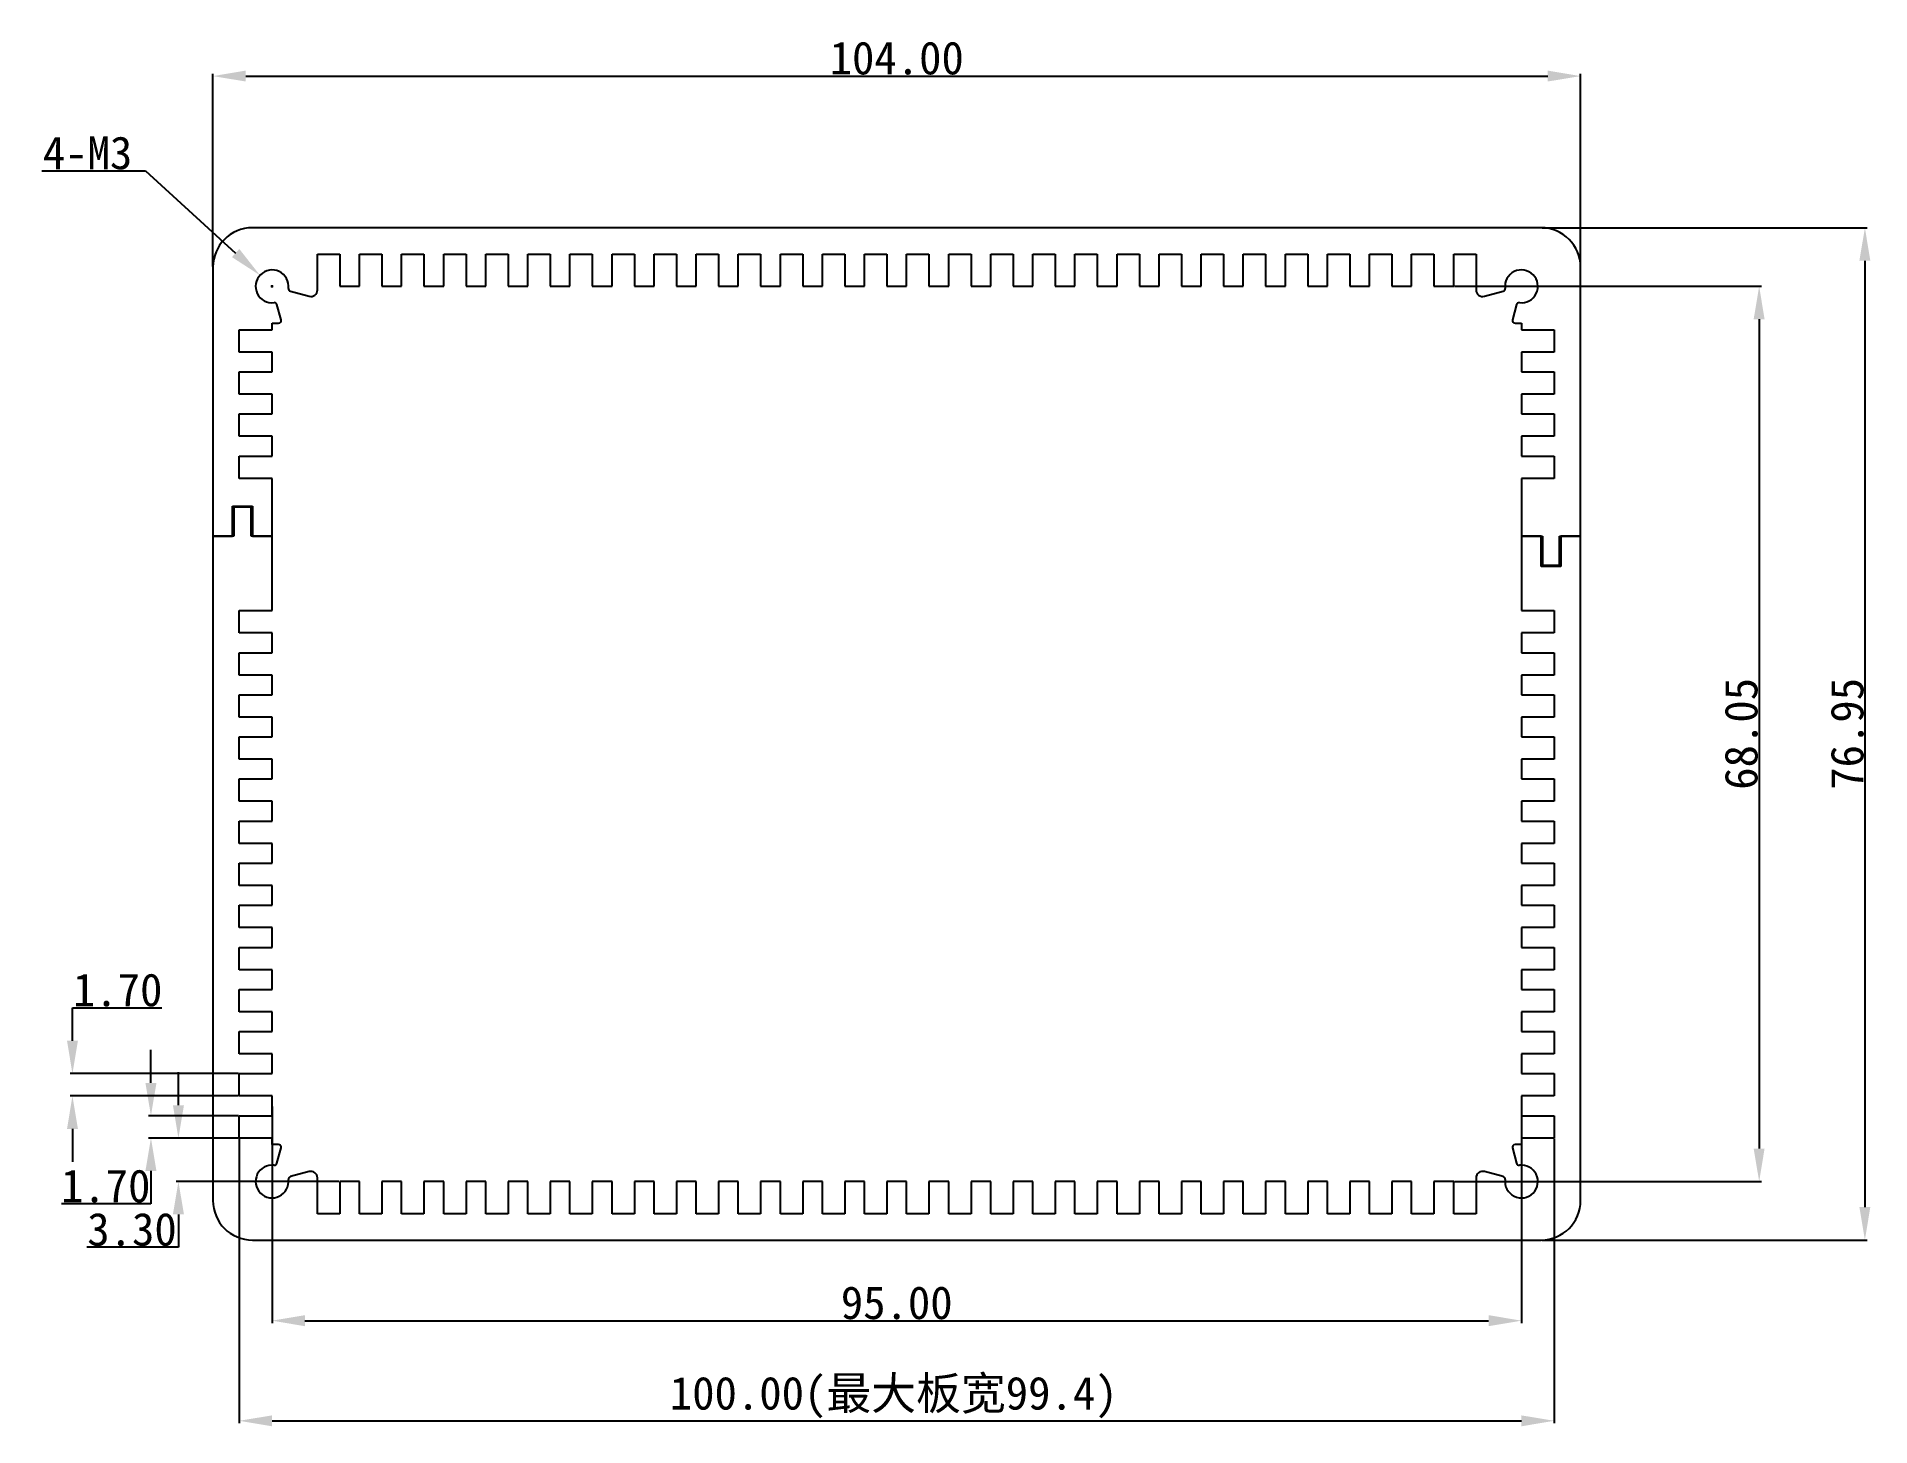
# Model space of a CAD drawing. Header units: inches. Extents: x 376 to 516, y 17 to 123.
import ezdxf

# ---------------------------------------------------------------- set-up
doc = ezdxf.new("R2010")
doc.units = ezdxf.units.IN
doc.header["$MEASUREMENT"] = 0
doc.layers.add('图层1', color=30, linetype='Continuous')
doc.styles.get("Standard").update_dxf_attribs({"font": 'simhei.ttf'})
doc.dimstyles.get("Standard").update_dxf_attribs({"dimtxt": 2.5, "dimasz": 2.5, "dimexe": 0.18, "dimexo": 0.0625, "dimgap": 0.09, "dimtad": 1, "dimtoh": 1, "dimzin": 0, "dimdsep": 46, "dimtxsty": 'Standard', "dimcen": 0.09, "dimadec": 0, "dimazin": 0, "dimtfac": 1, "dimtofl": 0, "dimtmove": 0, "dimatfit": 3, "dimfxl": 1, "dimtolj": 1, "dimtzin": 0, "dimarcsym": 0})

# ---------------------------------------------------------------- blocks, each defined once
blk = doc.blocks.new('*D2')
at = {"color": 0, "lineweight": -2, "transparency": 16777216}
for p, q in [((389.51, 105.46), (389.51, 120.11)), ((392.01, 119.93), (491.01, 119.93)), ((493.51, 105.46), (493.51, 120.11))]:
    blk.add_line(p, q, dxfattribs=at)
at = {"color": 0, "transparency": 16777216}
for points in [[(392.01, 120.35), (392.01, 119.52), (389.51, 119.93)], [(491.01, 120.35), (491.01, 119.52), (493.51, 119.93)]]:
    blk.add_solid(points, dxfattribs=at)
at = {"layer": 'Defpoints', "color": 0, "transparency": 16777216}
for p in [(493.51, 119.93), (389.51, 105.4), (493.51, 105.4)]:
    blk.add_point(p, dxfattribs=at)
at = {"color": 0, "transparency": 16777216, "insert": (441.51, 121.29), "char_height": 2.5, "attachment_point": 5}
blk.add_mtext('\\A1;104.00', dxfattribs=at)
blk = doc.blocks.new('*D3')
at = {"color": 0, "lineweight": -2, "transparency": 16777216}
for p, q in [((490.58, 108.4), (515.31, 108.4)), ((515.13, 105.9), (515.13, 33.95)), ((490.58, 31.45), (515.31, 31.45))]:
    blk.add_line(p, q, dxfattribs=at)
at = {"color": 0, "transparency": 16777216}
for points in [[(514.71, 105.9), (515.54, 105.9), (515.13, 108.4)], [(514.71, 33.95), (515.54, 33.95), (515.13, 31.45)]]:
    blk.add_solid(points, dxfattribs=at)
at = {"layer": 'Defpoints', "color": 0, "transparency": 16777216}
for p in [(490.51, 108.4), (490.51, 31.45), (515.13, 31.45)]:
    blk.add_point(p, dxfattribs=at)
at = {"color": 0, "transparency": 16777216, "insert": (513.79, 69.93), "char_height": 2.5, "attachment_point": 5, "rotation": 90}
blk.add_mtext('\\A1;76.95', dxfattribs=at)
blk = doc.blocks.new('*D4')
at = {"color": 0, "lineweight": -2, "transparency": 16777216}
for p, q in [((384.8, 43.4), (384.8, 45.9)), ((391.45, 40.9), (384.62, 40.9)), ((391.45, 39.2), (384.62, 39.2)), ((384.8, 36.7), (384.8, 34.2)), ((384.8, 34.2), (378.01, 34.2))]:
    blk.add_line(p, q, dxfattribs=at)
at = {"color": 0, "transparency": 16777216}
for points in [[(384.38, 43.4), (385.22, 43.4), (384.8, 40.9)], [(384.38, 36.7), (385.22, 36.7), (384.8, 39.2)]]:
    blk.add_solid(points, dxfattribs=at)
at = {"layer": 'Defpoints', "color": 0, "transparency": 16777216}
for p in [(391.51, 40.9), (384.8, 39.2), (391.51, 39.2)]:
    blk.add_point(p, dxfattribs=at)
at = {"color": 0, "transparency": 16777216, "insert": (381.36, 35.55), "char_height": 2.5, "attachment_point": 5}
blk.add_mtext('\\A1;1.70', dxfattribs=at)
blk = doc.blocks.new('*D5')
at = {"color": 0, "lineweight": -2, "transparency": 16777216}
for p, q in [((378.83, 46.6), (378.83, 49.1)), ((378.83, 49.1), (385.62, 49.1)), ((391.45, 44.1), (378.65, 44.1)), ((391.45, 42.4), (378.65, 42.4)), ((378.83, 39.9), (378.83, 37.4))]:
    blk.add_line(p, q, dxfattribs=at)
at = {"color": 0, "transparency": 16777216}
for points in [[(378.42, 46.6), (379.25, 46.6), (378.83, 44.1)], [(378.42, 39.9), (379.25, 39.9), (378.83, 42.4)]]:
    blk.add_solid(points, dxfattribs=at)
at = {"layer": 'Defpoints', "color": 0, "transparency": 16777216}
for p in [(378.83, 44.1), (391.51, 44.1), (391.51, 42.4)]:
    blk.add_point(p, dxfattribs=at)
at = {"color": 0, "transparency": 16777216, "insert": (382.27, 50.45), "char_height": 2.5, "attachment_point": 5}
blk.add_mtext('\\A1;1.70', dxfattribs=at)
blk = doc.blocks.new('*D6')
at = {"color": 0, "lineweight": -2, "transparency": 16777216}
for p, q in [((386.89, 41.7), (386.89, 44.2)), ((391.45, 39.2), (386.71, 39.2)), ((399.1, 35.9), (386.71, 35.9)), ((386.89, 33.4), (386.89, 30.9)), ((386.89, 30.9), (379.92, 30.9))]:
    blk.add_line(p, q, dxfattribs=at)
at = {"color": 0, "transparency": 16777216}
for points in [[(386.47, 41.7), (387.31, 41.7), (386.89, 39.2)], [(386.47, 33.4), (387.31, 33.4), (386.89, 35.9)]]:
    blk.add_solid(points, dxfattribs=at)
at = {"layer": 'Defpoints', "color": 0, "transparency": 16777216}
for p in [(391.51, 39.2), (386.89, 35.9), (399.16, 35.9)]:
    blk.add_point(p, dxfattribs=at)
at = {"color": 0, "transparency": 16777216, "insert": (383.36, 32.25), "char_height": 2.5, "attachment_point": 5}
blk.add_mtext('\\A1;3.30', dxfattribs=at)
blk = doc.blocks.new('*D7')
at = {"layer": 'Defpoints', "color": 0, "transparency": 16777216}
for p in [(391.51, 39.2), (491.51, 39.2), (491.51, 17.71)]:
    blk.add_point(p, dxfattribs=at)
at = {"layer": '图层1', "color": 0, "lineweight": -2, "transparency": 16777216}
for p, q in [((391.51, 39.14), (391.51, 17.53)), ((491.51, 39.14), (491.51, 17.53)), ((394.01, 17.71), (489.01, 17.71))]:
    blk.add_line(p, q, dxfattribs=at)
at = {"layer": '图层1', "color": 0, "transparency": 16777216}
for points in [[(394.01, 18.12), (394.01, 17.29), (391.51, 17.71)], [(489.01, 18.12), (489.01, 17.29), (491.51, 17.71)]]:
    blk.add_solid(points, dxfattribs=at)
at = {"layer": '图层1', "color": 0, "transparency": 16777216, "insert": (441.28, 19.48), "char_height": 2.5, "attachment_point": 5}
blk.add_mtext('\\A1;100.00(最大板宽99.4)', dxfattribs=at)
blk = doc.blocks.new('*D8')
at = {"color": 0, "lineweight": -2, "transparency": 16777216}
for p, q in [((483.93, 103.95), (507.27, 103.95)), ((507.09, 101.45), (507.09, 38.4)), ((483.93, 35.9), (507.27, 35.9))]:
    blk.add_line(p, q, dxfattribs=at)
at = {"color": 0, "transparency": 16777216}
for points in [[(506.67, 101.45), (507.5, 101.45), (507.09, 103.95)], [(506.67, 38.4), (507.5, 38.4), (507.09, 35.9)]]:
    blk.add_solid(points, dxfattribs=at)
at = {"layer": 'Defpoints', "color": 0, "transparency": 16777216}
for p in [(483.86, 103.95), (483.86, 35.9), (507.09, 35.9)]:
    blk.add_point(p, dxfattribs=at)
at = {"color": 0, "transparency": 16777216, "insert": (505.73, 69.93), "char_height": 2.5, "attachment_point": 5, "rotation": 90}
blk.add_mtext('\\A1;68.05', dxfattribs=at)
blk = doc.blocks.new('*D10')
at = {"color": 0, "lineweight": -2, "transparency": 16777216}
for p, q in [((376.5, 112.74), (384.39, 112.74)), ((384.39, 112.74), (391.24, 106.48)), ((393.92, 103.95), (394.1, 103.95)), ((394.01, 103.86), (394.01, 104.04))]:
    blk.add_line(p, q, dxfattribs=at)
at = {"color": 0, "transparency": 16777216}
blk.add_solid([(391.52, 106.79), (390.96, 106.17), (393.09, 104.79)], dxfattribs=at)
at = {"layer": 'Defpoints', "color": 0, "transparency": 16777216}
for p in [(393.09, 104.79), (394.01, 103.95)]:
    blk.add_point(p, dxfattribs=at)
at = {"color": 0, "transparency": 16777216, "insert": (379.98, 114.08), "char_height": 2.5, "attachment_point": 5}
blk.add_mtext('\\A1;4-M3', dxfattribs=at)
blk = doc.blocks.new('*D12')
at = {"color": 0, "lineweight": -2, "transparency": 16777216}
for p, q in [((394.01, 41.59), (394.01, 25.14)), ((489.01, 41.59), (489.01, 25.14)), ((396.51, 25.32), (486.51, 25.32))]:
    blk.add_line(p, q, dxfattribs=at)
at = {"color": 0, "transparency": 16777216}
for points in [[(396.51, 25.74), (396.51, 24.9), (394.01, 25.32)], [(486.51, 25.74), (486.51, 24.9), (489.01, 25.32)]]:
    blk.add_solid(points, dxfattribs=at)
at = {"layer": 'Defpoints', "color": 0, "transparency": 16777216}
for p in [(394.01, 41.65), (489.01, 41.65), (489.01, 25.32)]:
    blk.add_point(p, dxfattribs=at)
at = {"color": 0, "transparency": 16777216, "insert": (441.51, 26.67), "char_height": 2.5, "attachment_point": 5}
blk.add_mtext('\\A1;95.00', dxfattribs=at)

msp = doc.modelspace()

# ---------------------------------------------------------------- linework, layer by layer
at = {"color": 7}
for p, q in [((490.513, 108.4), (392.513, 108.4)), ((397.463, 103.677), (397.463, 106.4)), ((397.463, 106.4), (399.163, 106.4)), ((399.163, 106.4), (399.163, 103.95)), ((400.663, 103.95), (400.663, 106.4)), ((400.663, 106.4), (402.363, 106.4)), ((402.363, 106.4), (402.363, 103.95)), ((403.863, 103.95), (403.863, 106.4)), ((403.863, 106.4), (405.563, 106.4)), ((405.563, 106.4), (405.563, 103.95)), ((407.063, 103.95), (407.063, 106.4)), ((407.063, 106.4), (408.763, 106.4)), ((408.763, 106.4), (408.763, 103.95)), ((410.263, 103.95), (410.263, 106.4)), ((410.263, 106.4), (411.963, 106.4)), ((411.963, 106.4), (411.963, 103.95)), ((413.463, 103.95), (413.463, 106.4)), ((413.463, 106.4), (415.163, 106.4)), ((415.163, 106.4), (415.163, 103.95)), ((416.663, 103.95), (416.663, 106.4)), ((416.663, 106.4), (418.363, 106.4)), ((418.363, 106.4), (418.363, 103.95)), ((419.863, 103.95), (419.863, 106.4)), ((419.863, 106.4), (421.563, 106.4)), ((421.563, 106.4), (421.563, 103.95)), ((423.063, 103.95), (423.063, 106.4)), ((423.063, 106.4), (424.763, 106.4)), ((424.763, 106.4), (424.763, 103.95)), ((426.263, 103.95), (426.263, 106.4)), ((426.263, 106.4), (427.963, 106.4)), ((427.963, 106.4), (427.963, 103.95)), ((429.463, 103.95), (429.463, 106.4)), ((429.463, 106.4), (431.163, 106.4)), ((431.163, 106.4), (431.163, 103.95)), ((432.663, 103.95), (432.663, 106.4)), ((432.663, 106.4), (434.363, 106.4)), ((434.363, 106.4), (434.363, 103.95)), ((435.863, 103.95), (435.863, 106.4)), ((435.863, 106.4), (437.563, 106.4)), ((437.563, 106.4), (437.563, 103.95)), ((439.063, 103.95), (439.063, 106.4)), ((439.063, 106.4), (440.763, 106.4)), ((440.763, 106.4), (440.763, 103.95)), ((442.263, 103.95), (442.263, 106.4)), ((442.263, 106.4), (443.963, 106.4)), ((443.963, 106.4), (443.963, 103.95)), ((445.463, 103.95), (445.463, 106.4)), ((445.463, 106.4), (447.163, 106.4)), ((447.163, 106.4), (447.163, 103.95)), ((448.663, 103.95), (448.663, 106.4)), ((448.663, 106.4), (450.363, 106.4)), ((450.363, 106.4), (450.363, 103.95)), ((451.863, 103.95), (451.863, 106.4)), ((451.863, 106.4), (453.563, 106.4)), ((453.563, 106.4), (453.563, 103.95)), ((455.063, 103.95), (455.063, 106.4)), ((455.063, 106.4), (456.763, 106.4)), ((456.763, 106.4), (456.763, 103.95)), ((458.263, 103.95), (458.263, 106.4)), ((458.263, 106.4), (459.963, 106.4)), ((459.963, 106.4), (459.963, 103.95)), ((461.463, 103.95), (461.463, 106.4)), ((461.463, 106.4), (463.163, 106.4)), ((463.163, 106.4), (463.163, 103.95)), ((464.663, 103.95), (464.663, 106.4)), ((464.663, 106.4), (466.363, 106.4)), ((466.363, 106.4), (466.363, 103.95)), ((467.863, 103.95), (467.863, 106.4)), ((467.863, 106.4), (469.563, 106.4)), ((469.563, 106.4), (469.563, 103.95)), ((471.063, 103.95), (471.063, 106.4)), ((471.063, 106.4), (472.763, 106.4)), ((472.763, 106.4), (472.763, 103.95)), ((474.263, 103.95), (474.263, 106.4)), ((474.263, 106.4), (475.963, 106.4)), ((475.963, 106.4), (475.963, 103.95)), ((477.463, 103.95), (477.463, 106.4)), ((477.463, 106.4), (479.163, 106.4)), ((479.163, 106.4), (479.163, 103.95)), ((480.663, 103.95), (480.663, 106.4)), ((480.663, 106.4), (482.363, 106.4)), ((482.363, 106.4), (482.363, 103.95)), ((483.863, 103.95), (483.863, 106.4)), ((483.863, 106.4), (485.563, 106.4)), ((485.563, 106.4), (485.563, 103.677)), ((389.513, 105.4), (389.513, 84.95)), ((493.513, 84.95), (493.513, 105.4)), ((395.4, 103.579), (396.833, 103.194)), ((399.163, 103.95), (400.663, 103.95)), ((402.363, 103.95), (403.863, 103.95)), ((405.563, 103.95), (407.063, 103.95)), ((408.763, 103.95), (410.263, 103.95)), ((411.963, 103.95), (413.463, 103.95)), ((415.163, 103.95), (416.663, 103.95)), ((418.363, 103.95), (419.863, 103.95)), ((421.563, 103.95), (423.063, 103.95)), ((424.763, 103.95), (426.263, 103.95)), ((427.963, 103.95), (429.463, 103.95)), ((431.163, 103.95), (432.663, 103.95)), ((434.363, 103.95), (435.863, 103.95)), ((437.563, 103.95), (439.063, 103.95)), ((440.763, 103.95), (442.263, 103.95)), ((443.963, 103.95), (445.463, 103.95)), ((447.163, 103.95), (448.663, 103.95)), ((450.363, 103.95), (451.863, 103.95)), ((453.563, 103.95), (455.063, 103.95)), ((456.763, 103.95), (458.263, 103.95)), ((459.963, 103.95), (461.463, 103.95)), ((463.163, 103.95), (464.663, 103.95)), ((466.363, 103.95), (467.863, 103.95)), ((469.563, 103.95), (471.063, 103.95)), ((472.763, 103.95), (474.263, 103.95)), ((475.963, 103.95), (477.463, 103.95)), ((479.163, 103.95), (480.663, 103.95)), ((482.363, 103.95), (483.863, 103.95)), ((486.192, 103.194), (487.626, 103.579)), ((394.696, 101.402), (394.384, 102.563)), ((488.641, 102.563), (488.33, 101.402)), ((391.513, 98.95), (391.513, 100.65)), ((391.513, 100.65), (394.013, 100.65)), ((394.013, 100.65), (394.013, 101.15)), ((394.013, 101.15), (394.502, 101.15)), ((488.523, 101.15), (489.013, 101.15)), ((489.013, 101.15), (489.013, 100.65)), ((489.013, 100.65), (491.513, 100.65)), ((491.513, 100.65), (491.513, 98.95)), ((394.013, 98.95), (391.513, 98.95)), ((394.013, 97.45), (394.013, 98.95)), ((491.513, 98.95), (489.013, 98.95)), ((489.013, 98.95), (489.013, 97.45)), ((391.513, 95.75), (391.513, 97.45)), ((391.513, 97.45), (394.013, 97.45)), ((489.013, 97.45), (491.513, 97.45)), ((491.513, 97.45), (491.513, 95.75)), ((394.013, 95.75), (391.513, 95.75)), ((394.013, 94.25), (394.013, 95.75)), ((491.513, 95.75), (489.013, 95.75)), ((489.013, 95.75), (489.013, 94.25)), ((391.513, 92.55), (391.513, 94.25)), ((391.513, 94.25), (394.013, 94.25)), ((489.013, 94.25), (491.513, 94.25)), ((491.513, 94.25), (491.513, 92.55)), ((394.013, 92.55), (391.513, 92.55)), ((394.013, 91.05), (394.013, 92.55)), ((491.513, 92.55), (489.013, 92.55)), ((489.013, 92.55), (489.013, 91.05)), ((391.513, 89.35), (391.513, 91.05)), ((391.513, 91.05), (394.013, 91.05)), ((489.013, 91.05), (491.513, 91.05)), ((491.513, 91.05), (491.513, 89.35)), ((394.013, 89.35), (391.513, 89.35)), ((394.013, 84.95), (394.013, 89.35)), ((491.513, 89.35), (489.013, 89.35)), ((489.013, 89.35), (489.013, 84.95)), ((391.013, 84.95), (391.013, 87.25)), ((391.013, 87.25), (392.513, 87.25)), ((392.413, 87.15), (391.113, 87.15)), ((391.113, 87.15), (391.113, 84.95)), ((392.413, 84.95), (392.413, 87.15)), ((392.513, 87.25), (392.513, 84.95)), ((389.513, 84.95), (391.013, 84.95)), ((391.113, 84.95), (389.513, 84.95)), ((389.513, 84.95), (389.513, 34.45)), ((394.013, 84.95), (392.413, 84.95)), ((392.513, 84.95), (394.013, 84.95)), ((394.013, 79.3), (394.013, 84.95)), ((489.013, 84.95), (490.613, 84.95)), ((490.513, 84.95), (489.013, 84.95)), ((489.013, 84.95), (489.013, 79.3)), ((490.513, 82.65), (490.513, 84.95)), ((490.613, 84.95), (490.613, 82.75)), ((491.913, 82.75), (491.913, 84.95)), ((491.913, 84.95), (493.513, 84.95)), ((493.513, 84.95), (492.013, 84.95)), ((492.013, 84.95), (492.013, 82.65)), ((493.513, 34.45), (493.513, 84.95)), ((492.013, 82.65), (490.513, 82.65)), ((490.613, 82.75), (491.913, 82.75)), ((391.513, 77.6), (391.513, 79.3)), ((391.513, 79.3), (394.013, 79.3)), ((489.013, 79.3), (491.513, 79.3)), ((491.513, 79.3), (491.513, 77.6)), ((394.013, 77.6), (391.513, 77.6)), ((394.013, 76.1), (394.013, 77.6)), ((491.513, 77.6), (489.013, 77.6)), ((489.013, 77.6), (489.013, 76.1)), ((391.513, 74.4), (391.513, 76.1)), ((391.513, 76.1), (394.013, 76.1)), ((489.013, 76.1), (491.513, 76.1)), ((491.513, 76.1), (491.513, 74.4)), ((394.013, 74.4), (391.513, 74.4)), ((394.013, 72.9), (394.013, 74.4)), ((491.513, 74.4), (489.013, 74.4)), ((489.013, 74.4), (489.013, 72.9)), ((391.513, 71.2), (391.513, 72.9)), ((391.513, 72.9), (394.013, 72.9)), ((489.013, 72.9), (491.513, 72.9)), ((491.513, 72.9), (491.513, 71.2)), ((394.013, 71.2), (391.513, 71.2)), ((394.013, 69.7), (394.013, 71.2)), ((491.513, 71.2), (489.013, 71.2)), ((489.013, 71.2), (489.013, 69.7)), ((391.513, 68), (391.513, 69.7)), ((391.513, 69.7), (394.013, 69.7)), ((489.013, 69.7), (491.513, 69.7)), ((491.513, 69.7), (491.513, 68)), ((394.013, 68), (391.513, 68)), ((394.013, 66.5), (394.013, 68)), ((491.513, 68), (489.013, 68)), ((489.013, 68), (489.013, 66.5)), ((391.513, 64.8), (391.513, 66.5)), ((391.513, 66.5), (394.013, 66.5)), ((489.013, 66.5), (491.513, 66.5)), ((491.513, 66.5), (491.513, 64.8)), ((394.013, 64.8), (391.513, 64.8)), ((394.013, 63.3), (394.013, 64.8)), ((491.513, 64.8), (489.013, 64.8)), ((489.013, 64.8), (489.013, 63.3)), ((391.513, 61.6), (391.513, 63.3)), ((391.513, 63.3), (394.013, 63.3)), ((489.013, 63.3), (491.513, 63.3)), ((491.513, 63.3), (491.513, 61.6)), ((394.013, 61.6), (391.513, 61.6)), ((394.013, 60.1), (394.013, 61.6)), ((491.513, 61.6), (489.013, 61.6)), ((489.013, 61.6), (489.013, 60.1)), ((391.513, 58.4), (391.513, 60.1)), ((391.513, 60.1), (394.013, 60.1)), ((489.013, 60.1), (491.513, 60.1)), ((491.513, 60.1), (491.513, 58.4)), ((394.013, 58.4), (391.513, 58.4)), ((394.013, 56.9), (394.013, 58.4)), ((491.513, 58.4), (489.013, 58.4)), ((489.013, 58.4), (489.013, 56.9)), ((391.513, 55.2), (391.513, 56.9)), ((391.513, 56.9), (394.013, 56.9)), ((489.013, 56.9), (491.513, 56.9)), ((491.513, 56.9), (491.513, 55.2)), ((394.013, 55.2), (391.513, 55.2)), ((394.013, 53.7), (394.013, 55.2)), ((491.513, 55.2), (489.013, 55.2)), ((489.013, 55.2), (489.013, 53.7)), ((391.513, 52), (391.513, 53.7)), ((391.513, 53.7), (394.013, 53.7)), ((489.013, 53.7), (491.513, 53.7)), ((491.513, 53.7), (491.513, 52)), ((394.013, 52), (391.513, 52)), ((394.013, 50.5), (394.013, 52)), ((491.513, 52), (489.013, 52)), ((489.013, 52), (489.013, 50.5)), ((391.513, 48.8), (391.513, 50.5)), ((391.513, 50.5), (394.013, 50.5)), ((489.013, 50.5), (491.513, 50.5)), ((491.513, 50.5), (491.513, 48.8)), ((394.013, 48.8), (391.513, 48.8)), ((394.013, 47.3), (394.013, 48.8)), ((491.513, 48.8), (489.013, 48.8)), ((489.013, 48.8), (489.013, 47.3)), ((391.513, 45.6), (391.513, 47.3)), ((391.513, 47.3), (394.013, 47.3)), ((489.013, 47.3), (491.513, 47.3)), ((491.513, 47.3), (491.513, 45.6)), ((394.013, 45.6), (391.513, 45.6)), ((394.013, 44.1), (394.013, 45.6)), ((491.513, 45.6), (489.013, 45.6)), ((489.013, 45.6), (489.013, 44.1)), ((391.513, 42.4), (391.513, 44.1)), ((391.513, 44.1), (394.013, 44.1)), ((489.013, 44.1), (491.513, 44.1)), ((491.513, 44.1), (491.513, 42.4)), ((394.013, 42.4), (391.513, 42.4)), ((394.013, 40.9), (394.013, 42.4)), ((491.513, 42.4), (489.013, 42.4)), ((489.013, 42.4), (489.013, 40.9)), ((391.513, 39.2), (391.513, 40.9)), ((391.513, 40.9), (394.013, 40.9)), ((489.013, 40.9), (491.513, 40.9)), ((491.513, 40.9), (491.513, 39.2)), ((394.013, 39.2), (391.513, 39.2)), ((394.013, 38.7), (394.013, 39.2)), ((491.513, 39.2), (489.013, 39.2)), ((489.013, 39.2), (489.013, 38.7)), ((394.502, 38.7), (394.013, 38.7)), ((394.384, 37.287), (394.696, 38.448)), ((488.33, 38.448), (488.641, 37.287)), ((489.013, 38.7), (488.523, 38.7)), ((396.833, 36.656), (395.4, 36.272)), ((487.626, 36.272), (486.192, 36.656)), ((397.463, 33.45), (397.463, 36.173)), ((400.663, 35.9), (399.163, 35.9)), ((399.163, 35.9), (399.163, 33.45)), ((400.663, 33.45), (400.663, 35.9)), ((403.863, 35.9), (402.363, 35.9)), ((402.363, 35.9), (402.363, 33.45)), ((403.863, 33.45), (403.863, 35.9)), ((407.063, 35.9), (405.563, 35.9)), ((405.563, 35.9), (405.563, 33.45)), ((407.063, 33.45), (407.063, 35.9)), ((410.263, 35.9), (408.763, 35.9)), ((408.763, 35.9), (408.763, 33.45)), ((410.263, 33.45), (410.263, 35.9)), ((413.463, 35.9), (411.963, 35.9)), ((411.963, 35.9), (411.963, 33.45)), ((413.463, 33.45), (413.463, 35.9)), ((416.663, 35.9), (415.163, 35.9)), ((415.163, 35.9), (415.163, 33.45)), ((416.663, 33.45), (416.663, 35.9)), ((419.863, 35.9), (418.363, 35.9)), ((418.363, 35.9), (418.363, 33.45)), ((419.863, 33.45), (419.863, 35.9)), ((423.063, 35.9), (421.563, 35.9)), ((421.563, 35.9), (421.563, 33.45)), ((423.063, 33.45), (423.063, 35.9)), ((426.263, 35.9), (424.763, 35.9)), ((424.763, 35.9), (424.763, 33.45)), ((426.263, 33.45), (426.263, 35.9)), ((429.463, 35.9), (427.963, 35.9)), ((427.963, 35.9), (427.963, 33.45)), ((429.463, 33.45), (429.463, 35.9)), ((432.663, 35.9), (431.163, 35.9)), ((431.163, 35.9), (431.163, 33.45)), ((432.663, 33.45), (432.663, 35.9)), ((435.863, 35.9), (434.363, 35.9)), ((434.363, 35.9), (434.363, 33.45)), ((435.863, 33.45), (435.863, 35.9)), ((439.063, 35.9), (437.563, 35.9)), ((437.563, 35.9), (437.563, 33.45)), ((439.063, 33.45), (439.063, 35.9)), ((442.263, 35.9), (440.763, 35.9)), ((440.763, 35.9), (440.763, 33.45)), ((442.263, 33.45), (442.263, 35.9)), ((445.463, 35.9), (443.963, 35.9)), ((443.963, 35.9), (443.963, 33.45)), ((445.463, 33.45), (445.463, 35.9)), ((448.663, 35.9), (447.163, 35.9)), ((447.163, 35.9), (447.163, 33.45)), ((448.663, 33.45), (448.663, 35.9)), ((451.863, 35.9), (450.363, 35.9)), ((450.363, 35.9), (450.363, 33.45)), ((451.863, 33.45), (451.863, 35.9)), ((455.063, 35.9), (453.563, 35.9)), ((453.563, 35.9), (453.563, 33.45)), ((455.063, 33.45), (455.063, 35.9)), ((458.263, 35.9), (456.763, 35.9)), ((456.763, 35.9), (456.763, 33.45)), ((458.263, 33.45), (458.263, 35.9)), ((461.463, 35.9), (459.963, 35.9)), ((459.963, 35.9), (459.963, 33.45)), ((461.463, 33.45), (461.463, 35.9)), ((464.663, 35.9), (463.163, 35.9)), ((463.163, 35.9), (463.163, 33.45)), ((464.663, 33.45), (464.663, 35.9)), ((467.863, 35.9), (466.363, 35.9)), ((466.363, 35.9), (466.363, 33.45)), ((467.863, 33.45), (467.863, 35.9)), ((471.063, 35.9), (469.563, 35.9)), ((469.563, 35.9), (469.563, 33.45)), ((471.063, 33.45), (471.063, 35.9)), ((474.263, 35.9), (472.763, 35.9)), ((472.763, 35.9), (472.763, 33.45)), ((474.263, 33.45), (474.263, 35.9)), ((477.463, 35.9), (475.963, 35.9)), ((475.963, 35.9), (475.963, 33.45)), ((477.463, 33.45), (477.463, 35.9)), ((480.663, 35.9), (479.163, 35.9)), ((479.163, 35.9), (479.163, 33.45)), ((480.663, 33.45), (480.663, 35.9)), ((483.863, 35.9), (482.363, 35.9)), ((482.363, 35.9), (482.363, 33.45)), ((483.863, 33.45), (483.863, 35.9)), ((485.563, 36.173), (485.563, 33.45)), ((399.163, 33.45), (397.463, 33.45)), ((402.363, 33.45), (400.663, 33.45)), ((405.563, 33.45), (403.863, 33.45)), ((408.763, 33.45), (407.063, 33.45)), ((411.963, 33.45), (410.263, 33.45)), ((415.163, 33.45), (413.463, 33.45)), ((418.363, 33.45), (416.663, 33.45)), ((421.563, 33.45), (419.863, 33.45)), ((424.763, 33.45), (423.063, 33.45)), ((427.963, 33.45), (426.263, 33.45)), ((431.163, 33.45), (429.463, 33.45)), ((434.363, 33.45), (432.663, 33.45)), ((437.563, 33.45), (435.863, 33.45)), ((440.763, 33.45), (439.063, 33.45)), ((443.963, 33.45), (442.263, 33.45)), ((447.163, 33.45), (445.463, 33.45)), ((450.363, 33.45), (448.663, 33.45)), ((453.563, 33.45), (451.863, 33.45)), ((456.763, 33.45), (455.063, 33.45)), ((459.963, 33.45), (458.263, 33.45)), ((463.163, 33.45), (461.463, 33.45)), ((466.363, 33.45), (464.663, 33.45)), ((469.563, 33.45), (467.863, 33.45)), ((472.763, 33.45), (471.063, 33.45)), ((475.963, 33.45), (474.263, 33.45)), ((479.163, 33.45), (477.463, 33.45)), ((482.363, 33.45), (480.663, 33.45)), ((485.563, 33.45), (483.863, 33.45)), ((392.513, 31.45), (490.513, 31.45))]:
    msp.add_line(p, q, dxfattribs=at)
for centre, radius, start, end in [((392.513, 105.4), 3, 90, 180), ((490.513, 105.4), 3, 0, 90), ((394.013, 103.95), 1.25, 352.92814, 277.07186), ((489.013, 103.95), 1.25, 262.92814, 187.07186), ((395.452, 103.772), 0.2, 172.92814, 255), ((396.963, 103.677), 0.5, 255, 360), ((486.063, 103.677), 0.5, 180, 285), ((487.574, 103.772), 0.2, 285, 7.07186), ((394.191, 102.511), 0.2, 15, 97.07186), ((488.834, 102.511), 0.2, 82.92814, 165), ((394.502, 101.35), 0.2, 270, 15), ((488.523, 101.35), 0.2, 165, 270), ((394.502, 38.5), 0.2, 345, 90), ((488.523, 38.5), 0.2, 90, 195), ((394.013, 35.9), 1.25, 82.92814, 7.07186), ((394.191, 37.339), 0.2, 262.92814, 345), ((395.452, 36.079), 0.2, 105, 187.07186), ((396.963, 36.173), 0.5, 0, 105), ((486.063, 36.173), 0.5, 75, 180), ((487.574, 36.079), 0.2, 352.92814, 75), ((489.013, 35.9), 1.25, 172.92814, 97.07186), ((488.834, 37.339), 0.2, 195, 277.07186), ((392.513, 34.45), 3, 180, 270), ((490.513, 34.45), 3, 270, 0)]:
    msp.add_arc(centre, radius, start, end, dxfattribs=at)

# ---------------------------------------------------------------- dimensions: what is measured, and where the dimension line sits
for base, p1, p2, picture, middle in [((493.513, 119.933), (389.513, 105.4), (493.513, 105.4), '*D2', (441.513, 121.287)), ((489.013, 25.32), (394.013, 41.65), (489.013, 41.65), '*D12', (441.513, 26.674))]:
    dim = msp.add_linear_dim(base=base, p1=p1, p2=p2, dimstyle='Standard')
    dim.commit()
    dim.dimension.update_dxf_attribs({"geometry": picture, "text_midpoint": middle})
dim = msp.add_radius_dim(center=(394.013, 103.95), mpoint=(393.09, 104.793), text='4-M3', dimstyle='Standard')
dim.commit()
dim.dimension.update_dxf_attribs({"geometry": '*D10', "text_midpoint": (379.981, 112.737), "dimtype": 164})
for base, p1, p2, angle, picture, middle in [((515.125, 31.45), (490.513, 108.4), (490.513, 31.45), 270, '*D3', (513.785, 69.925)), ((507.087, 35.9), (483.863, 103.95), (483.863, 35.9), 90, '*D8', (505.733, 69.925)), ((378.834, 44.1), (391.513, 42.4), (391.513, 44.1), 270, '*D5', (382.274, 50.454)), ((384.8, 39.2), (391.513, 40.9), (391.513, 39.2), 90, '*D4', (381.361, 35.554)), ((386.891, 35.9), (391.513, 39.2), (399.163, 35.9), 270, '*D6', (383.36, 32.254))]:
    dim = msp.add_linear_dim(base=base, p1=p1, p2=p2, angle=angle, dimstyle='Standard')
    dim.commit()
    dim.dimension.update_dxf_attribs({"geometry": picture, "text_midpoint": middle})
at = {"layer": '图层1'}
dim = msp.add_linear_dim(base=(491.513, 17.706), p1=(391.513, 39.2), p2=(491.513, 39.2), angle=180, text='<>(最大板宽99.4)', dimstyle='Standard', dxfattribs=at)
dim.commit()
dim.dimension.update_dxf_attribs({"geometry": '*D7', "text_midpoint": (441.284, 17.706), "dimtype": 160})

doc.saveas('drawing.dxf')
